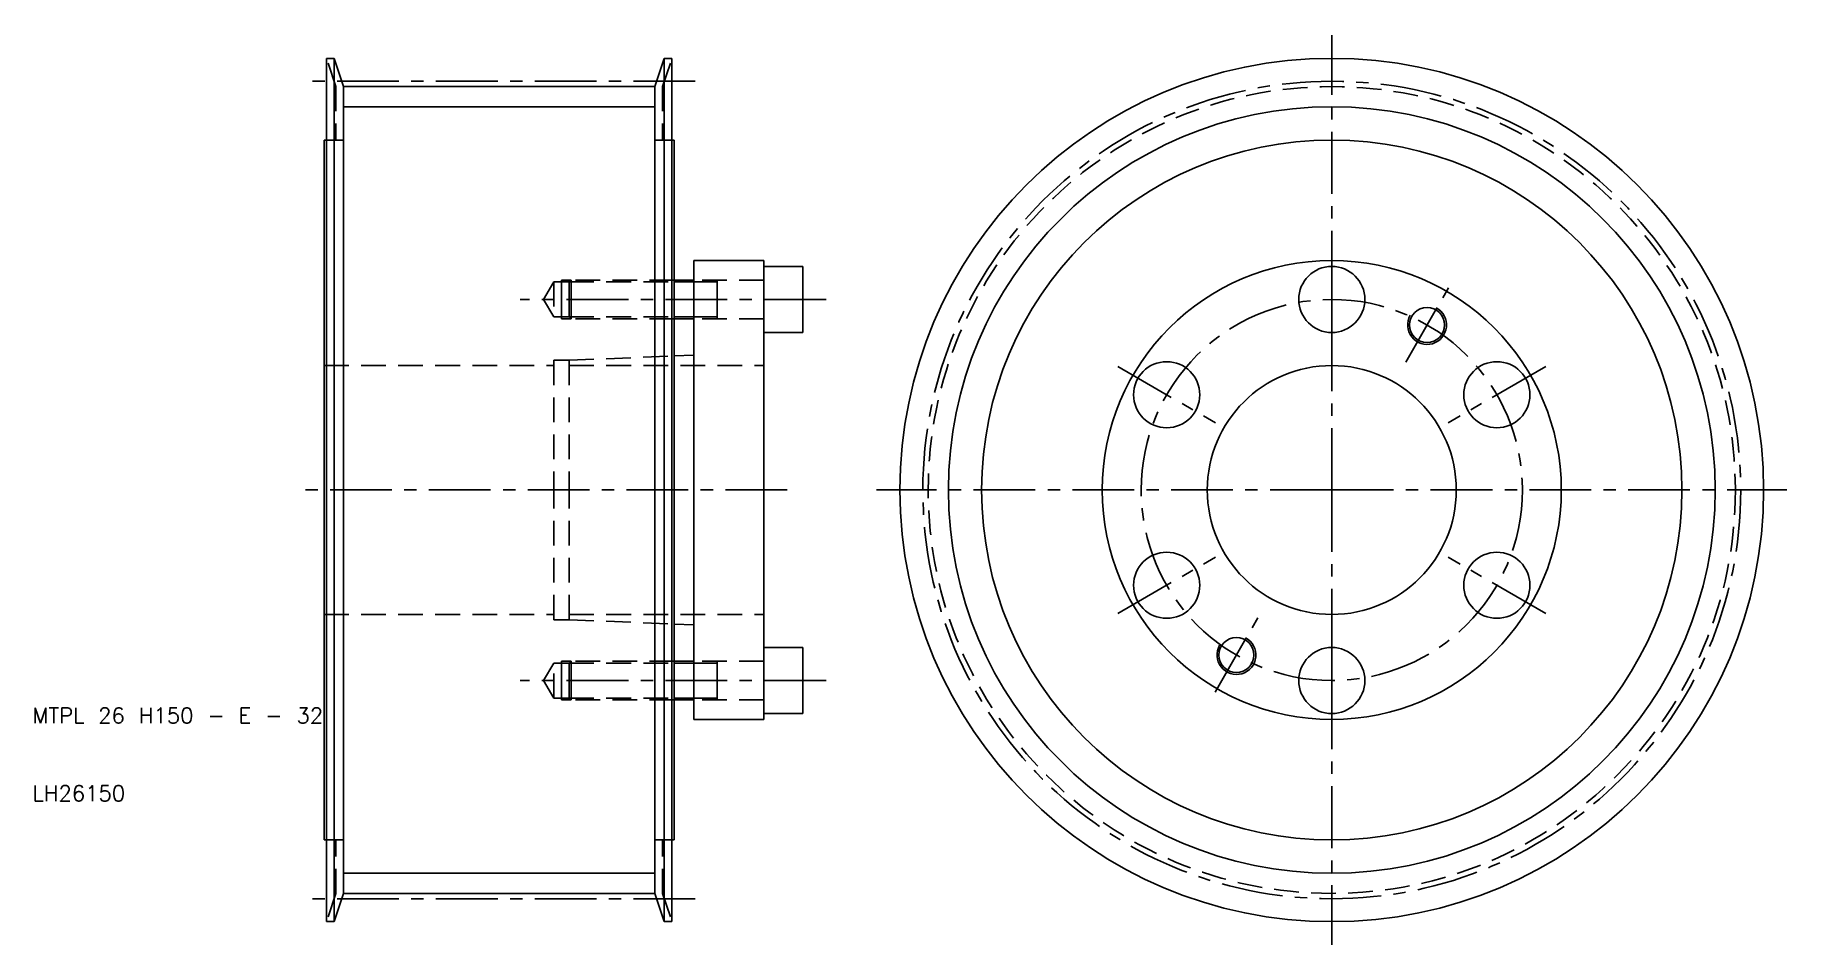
# Model space of a CAD drawing. Extents: x 10 to 235, y -8 to 108.
import ezdxf

# ---------------------------------------------------------------- set-up
doc = ezdxf.new("R2010")
doc.units = 0
doc.header["$LTSCALE"] = 0.25
doc.linetypes.add('CENTER', pattern=[50.8, 31.75, -6.35, 6.35, -6.35])
doc.linetypes.add('DASHED', pattern=[19.05, 12.7, -6.35])
doc.layers.get('0').update_dxf_attribs({"linetype": 'CONTINUOUS'})
doc.layers.add('CENTER', color=1, linetype='CENTER')
doc.styles.get("Standard").update_dxf_attribs({"font": 'txt.shx'})

msp = doc.modelspace()

# ---------------------------------------------------------------- linework, layer by layer
for p, q in [((47.8, 105.5), (47.8, 95)), ((48.8, 105.5), (47.8, 105.5)), ((48.8, 105.5), (48.8, -5.5)), ((50, 101.865), (48.8, 105.5)), ((90, 101.865), (91.2, 105.5)), ((91.2, 105.5), (91.2, -5.5)), ((91.2, 105.5), (92.2, 105.5)), ((92.2, 105.5), (92.2, 95)), ((90, 101.865), (50, 101.865)), ((50, 101.865), (50, 95)), ((90, 101.865), (90, 95)), ((47.5, 95), (47.5, 50)), ((47.8, 95), (47.5, 95)), ((47.8, 95), (47.8, 50)), ((50, 95), (50, 5)), ((90, 95), (90, 5)), ((92.2, 95), (92.2, 50)), ((92.2, 95), (92.5, 95)), ((92.5, 95), (92.5, 77)), ((95, 79.5), (104, 79.5)), ((95, 79.5), (95, 77)), ((104, 79.5), (104, 78.75)), ((92.5, 77), (92.5, 72)), ((95, 77), (92.5, 77)), ((95, 77), (95, 72)), ((104, 78.75), (104, 70.25)), ((104, 78.75), (109, 78.75)), ((109, 78.75), (109, 74.5)), ((109, 70.25), (109, 74.5)), ((92.5, 72), (92.5, 67.244531)), ((95, 72), (92.5, 72)), ((95, 72), (95, 67.35)), ((104, 70.25), (104, 50)), ((104, 70.25), (109, 70.25)), ((95, 67.35), (92.5, 67.244531)), ((92.5, 67.244531), (92.5, 50)), ((95, 67.35), (95, 50)), ((47.5, 5), (47.5, 50)), ((47.8, 5), (47.8, 50)), ((92.2, 5), (92.2, 50)), ((92.5, 32.755469), (92.5, 50)), ((95, 32.65), (95, 50)), ((104, 29.75), (104, 50)), ((92.5, 28), (92.5, 32.755469)), ((95, 32.65), (92.5, 32.755469)), ((95, 28), (95, 32.65)), ((104, 21.25), (104, 29.75)), ((104, 29.75), (109, 29.75)), ((109, 29.75), (109, 25.5)), ((92.5, 23), (92.5, 28)), ((95, 28), (92.5, 28)), ((95, 23), (95, 28)), ((109, 21.25), (109, 25.5)), ((92.5, 5), (92.5, 23)), ((95, 23), (92.5, 23)), ((95, 20.5), (95, 23)), ((95, 20.5), (104, 20.5)), ((104, 21.25), (109, 21.25)), ((104, 20.5), (104, 21.25)), ((47.8, 5), (47.5, 5)), ((47.8, -5.5), (47.8, 5)), ((50, -1.865), (50, 5)), ((90, -1.865), (90, 5)), ((92.2, -5.5), (92.2, 5)), ((92.2, 5), (92.5, 5)), ((50, -1.865), (48.8, -5.5)), ((90, -1.865), (50, -1.865)), ((90, -1.865), (91.2, -5.5)), ((48.8, -5.5), (47.8, -5.5)), ((91.2, -5.5), (92.2, -5.5))]:
    msp.add_line(p, q)
at = {"color": 3, "linetype": 'DASHED'}
for p, q in [((49, 101.865), (47.8, 105.5)), ((91, 101.865), (92.2, 105.5)), ((49, 101.865), (49, 95)), ((91, 101.865), (91, 95)), ((50, 95), (47.8, 95)), ((90, 95), (92.2, 95)), ((77, 76.75), (75.700962, 74.5)), ((79, 76.75), (77, 76.75)), ((77, 76.75), (77, 72.25)), ((79.25, 77), (78, 77)), ((78, 77), (78, 74.5)), ((79.25, 77), (79, 76.75)), ((79, 76.75), (92.5, 76.75)), ((79, 76.75), (79, 74.5)), ((92.5, 77), (79.25, 77)), ((79.25, 77), (79.25, 74.5)), ((104, 77), (95, 77)), ((95, 76.75), (98, 76.75)), ((98, 77), (98, 74.5)), ((77, 72.25), (75.700962, 74.5)), ((78, 72), (78, 74.5)), ((79, 72.25), (79, 74.5)), ((79.25, 72), (79.25, 74.5)), ((98, 72), (98, 74.5)), ((79, 72.25), (77, 72.25)), ((79, 72.25), (92.5, 72.25)), ((79.25, 72), (79, 72.25)), ((95, 72.25), (98, 72.25)), ((79.25, 72), (78, 72)), ((92.5, 72), (79.25, 72)), ((104, 72), (95, 72)), ((47.5, 66), (77, 66)), ((77, 66.675), (79, 66.675)), ((77, 66.675), (77, 50)), ((79, 66.675), (92.5, 67.244531)), ((79, 66.675), (79, 50)), ((79, 66), (104, 66)), ((77, 33.325), (77, 50)), ((79, 33.325), (79, 50)), ((47.5, 34), (77, 34)), ((79, 34), (104, 34)), ((77, 33.325), (79, 33.325)), ((79, 33.325), (92.5, 32.755469)), ((77, 27.75), (75.700962, 25.5)), ((79, 27.75), (77, 27.75)), ((77, 23.25), (77, 27.75)), ((79.25, 28), (78, 28)), ((78, 28), (78, 25.5)), ((79.25, 28), (79, 27.75)), ((79, 27.75), (92.5, 27.75)), ((79, 27.75), (79, 25.5)), ((92.5, 28), (79.25, 28)), ((79.25, 28), (79.25, 25.5)), ((104, 28), (95, 28)), ((95, 27.75), (98, 27.75)), ((98, 28), (98, 25.5)), ((77, 23.25), (75.700962, 25.5)), ((78, 23), (78, 25.5)), ((79, 23.25), (79, 25.5)), ((79.25, 23), (79.25, 25.5)), ((98, 23), (98, 25.5)), ((79, 23.25), (77, 23.25)), ((79.25, 23), (78, 23)), ((79, 23.25), (92.5, 23.25)), ((79.25, 23), (79, 23.25)), ((92.5, 23), (79.25, 23)), ((95, 23.25), (98, 23.25)), ((104, 23), (95, 23)), ((50, 5), (47.8, 5)), ((49, -1.865), (49, 5)), ((90, 5), (92.2, 5)), ((91, -1.865), (91, 5)), ((49, -1.865), (47.8, -5.5)), ((91, -1.865), (92.2, -5.5))]:
    msp.add_line(p, q, dxfattribs=at)
at = {"color": 3}
for p, q in [((90, 99.275), (50, 99.275)), ((95, 76.75), (92.5, 76.75)), ((95, 72.25), (92.5, 72.25)), ((95, 27.75), (92.5, 27.75)), ((95, 23.25), (92.5, 23.25)), ((90, 0.725), (50, 0.725))]:
    msp.add_line(p, q, dxfattribs=at)
for centre, radius in [((177, 50), 55.5), ((177, 50), 45), ((177, 50), 29.5), ((177, 50), 29.5), ((177, 74.5), 4.25), ((189.25, 71.217622), 2.25), ((155.782378, 62.25), 4.25), ((177, 50), 16), ((198.217622, 62.25), 4.25), ((155.782378, 37.75), 4.25), ((198.217622, 37.75), 4.25), ((164.75, 28.782378), 2.25), ((177, 25.5), 4.25)]:
    msp.add_circle(centre, radius)
at = {"color": 3, "linetype": 'DASHED'}
msp.add_circle((177, 50), 51.865, dxfattribs=at)
at = {"color": 3}
msp.add_circle((177, 50), 49.275, dxfattribs=at)
for centre in [(189.25, 71.217622), (164.75, 28.782378)]:
    msp.add_arc(centre, 2.5, 150, 62, dxfattribs=at)
at = {"layer": 'CENTER', "color": 1, "linetype": 'CENTER'}
for p, q in [((177, 50), (177, 108.5)), ((95.2, 102.555), (44.8, 102.555)), ((177, 81.75), (177, 67.25)), ((112, 74.5), (72.700962, 74.5)), ((186.5, 66.454483), (192, 75.980762)), ((149.503693, 65.875), (162.061062, 58.625)), ((204.496307, 65.875), (191.938938, 58.625)), ((107, 50), (44.5, 50)), ((177, 50), (118.5, 50)), ((177, 50), (235.5, 50)), ((177, 50), (177, -8.5)), ((149.503693, 34.125), (162.061062, 41.375)), ((204.496307, 34.125), (191.938938, 41.375)), ((162, 24.019238), (167.5, 33.545517)), ((177, 18.25), (177, 32.75)), ((112, 25.5), (72.700962, 25.5)), ((95.2, -2.555), (44.8, -2.555))]:
    msp.add_line(p, q, dxfattribs=at)
for radius in [52.555, 24.5]:
    msp.add_circle((177, 50), radius, dxfattribs=at)

# ---------------------------------------------------------------- texts
for s, p in [('MTPL 26 H150 - E - 32', (10, 20)), ('LH26150', (10, 10))]:
    msp.add_text(s, height=2).set_placement(p)

doc.saveas('drawing.dxf')
